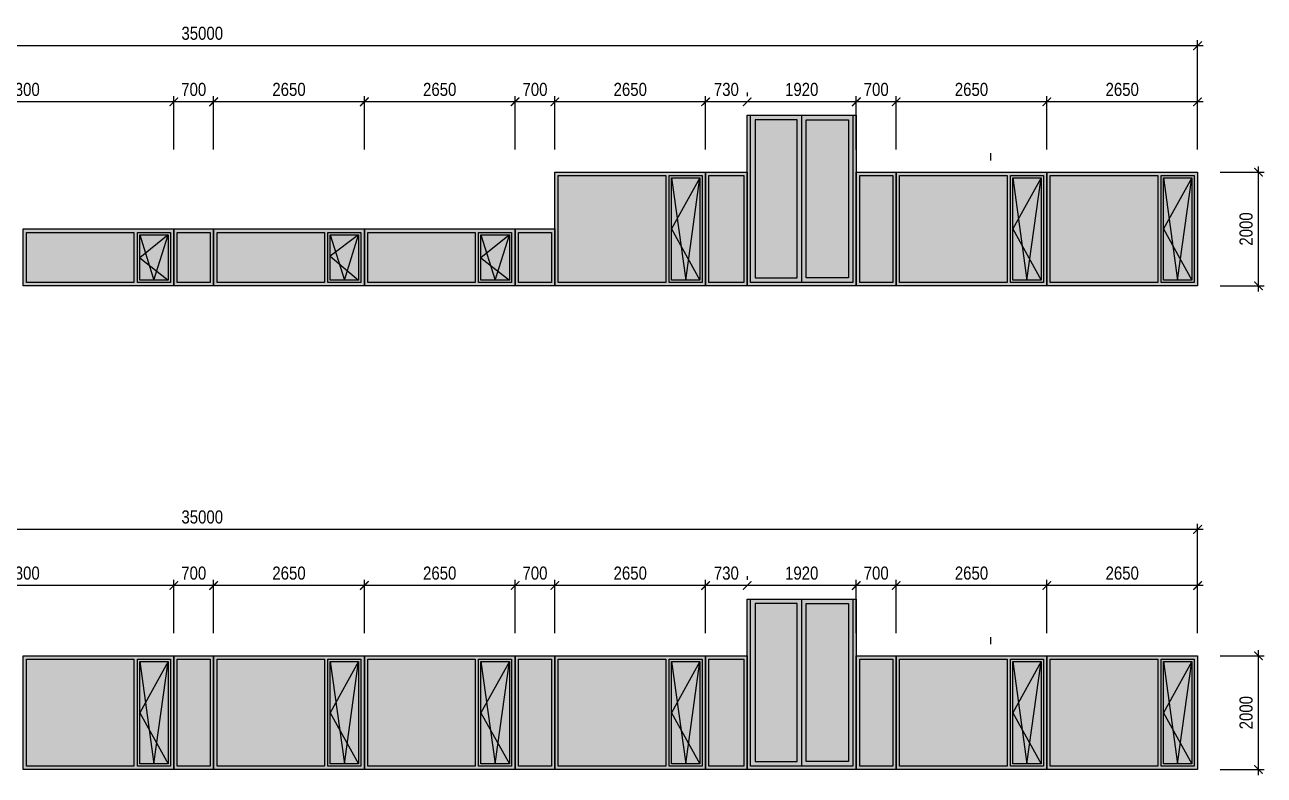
# Model space of a CAD drawing. Header units: millimetres. Extents: x 325046 to 1268204, y 1875583 to 2761998.
# Drawn here: x 925109 to 946901, y 2679200 to 2692403 of the extents above; entities that cross this region are included whole.
import ezdxf

# ---------------------------------------------------------------- set-up
doc = ezdxf.new("R2010")
doc.units = ezdxf.units.MM
doc.header["$LTSCALE"] = 100
doc.header["$PDMODE"] = 65
for name, color, linetype in [('FASÁDY - okna - PŮDORYS', 8, 'Continuous'), ('kóty 100', 5, 'Continuous'), ('OKNA - RASTR', 5, 'Continuous')]:
    doc.layers.add(name, color=color, linetype=linetype)
doc.layers.add('FASÁDY filling', color=7, linetype='Continuous', lineweight=5)
doc.layers.add('ŠFAF - okna', color=8, linetype='Continuous', lineweight=13)
doc.styles.add('ARIAL NARROW', font='ARIALN.TTF')
doc.dimstyles.new('100', dxfattribs={"dimscale": 100, "dimtxt": 2.3, "dimasz": 1.5, "dimexe": 1, "dimexo": 4, "dimgap": 1, "dimtad": 1, "dimdec": 0, "dimzin": 0, "dimdsep": 46, "dimtxsty": 'ARIAL NARROW', "dimblk": 'ARCHTICK', "dimcen": 4, "dimdle": 1, "dimclrd": 256, "dimclre": 256, "dimclrt": 7, "dimadec": 0, "dimazin": 0, "dimtfac": 1, "dimtdec": 0, "dimtix": 1, "dimtofl": 0, "dimtmove": 0, "dimatfit": 2, "dimldrblk": 'OBLIQUE', "dimfxl": 1, "dimtolj": 1, "dimtzin": 0, "dimlwd": -1, "dimlwe": -1, "dimarcsym": 1})

# ---------------------------------------------------------------- blocks, each defined once
blk = doc.blocks.new('okno 2')
at = {"layer": 'FASÁDY filling'}
h = blk.add_hatch(color=149, dxfattribs=at)
h.paths.add_polyline_path([(554541, 2544670), (552541, 2544670), (552541, 2543970), (554541, 2543970)])
h.paths.add_polyline_path([(554481, 2544030), (552601, 2544030), (552601, 2544610), (554481, 2544610)], flags=16)
h.paths.add_polyline_path([(554481, 2544610), (552601, 2544610), (552601, 2544030), (554481, 2544030)], flags=16)
at = {"layer": 'OKNA - RASTR'}
blk.add_lwpolyline([(552541, 2543970), (552541, 2544670), (554541, 2544670), (554541, 2543970), (552541, 2543970)], dxfattribs=at)
blk.add_lwpolyline([(552601, 2544030), (552601, 2544610), (554481, 2544610), (554481, 2544030)], close=True, dxfattribs=at)
blk = doc.blocks.new('_ARCHTICK')
at = {"color": 0, "linetype": 'ByBlock', "const_width": 0.15}
blk.add_lwpolyline([(-0.5, -0.5), (0.5, 0.5)], dxfattribs=at)
blk = doc.blocks.new('*D847')
at = {"layer": 'Defpoints', "color": 0, "ltscale": 100, "transparency": 16777216}
for p in [(943079, 2682537), (943079, 2681300), (945729, 2681300)]:
    blk.add_point(p, dxfattribs=at)
at = {"layer": 'kóty 100', "ltscale": 100, "transparency": 16777216}
for p, q in [((943079, 2681700), (943079, 2682637)), ((945729, 2681700), (945729, 2682637)), ((945829, 2682537), (942979, 2682537))]:
    blk.add_line(p, q, dxfattribs=at)
at = {"layer": 'kóty 100', "ltscale": 100, "transparency": 16777216, "xscale": 150, "yscale": 150, "zscale": 150, "rotation": 180}
blk.add_blockref('_ARCHTICK', (943079, 2682537), dxfattribs=at)
at = {"layer": 'kóty 100', "ltscale": 100, "transparency": 16777216, "xscale": 150, "yscale": 150, "zscale": 150}
blk.add_blockref('_ARCHTICK', (945729, 2682537), dxfattribs=at)
at = {"layer": 'kóty 100', "color": 7, "ltscale": 100, "transparency": 16777216, "insert": (944404, 2682754), "char_height": 230, "attachment_point": 5, "style": 'ARIAL NARROW'}
blk.add_mtext('\\A1;2650', dxfattribs=at)
blk = doc.blocks.new('_Oblique')
at = {"color": 0, "lineweight": -2}
blk.add_line((-0.5, -0.5), (0.5, 0.5), dxfattribs=at)
blk = doc.blocks.new('*D848')
at = {"layer": 'Defpoints', "color": 0, "ltscale": 100, "transparency": 16777216}
for p in [(940429, 2682537), (940429, 2681300), (943079, 2681300)]:
    blk.add_point(p, dxfattribs=at)
at = {"layer": 'kóty 100', "ltscale": 100, "transparency": 16777216}
for p, q in [((940429, 2681700), (940429, 2682637)), ((943079, 2681700), (943079, 2682637)), ((943179, 2682537), (940329, 2682537))]:
    blk.add_line(p, q, dxfattribs=at)
at = {"layer": 'kóty 100', "ltscale": 100, "transparency": 16777216, "xscale": 150, "yscale": 150, "zscale": 150, "rotation": 180}
blk.add_blockref('_ARCHTICK', (940429, 2682537), dxfattribs=at)
at = {"layer": 'kóty 100', "ltscale": 100, "transparency": 16777216, "xscale": 150, "yscale": 150, "zscale": 150}
blk.add_blockref('_ARCHTICK', (943079, 2682537), dxfattribs=at)
at = {"layer": 'kóty 100', "color": 7, "ltscale": 100, "transparency": 16777216, "insert": (941754, 2682754), "char_height": 230, "attachment_point": 5, "style": 'ARIAL NARROW'}
blk.add_mtext('\\A1;2650', dxfattribs=at)
blk = doc.blocks.new('*D849')
at = {"layer": 'Defpoints', "color": 0, "ltscale": 100, "transparency": 16777216}
for p in [(939729, 2682537), (939729, 2681300), (940429, 2681300)]:
    blk.add_point(p, dxfattribs=at)
at = {"layer": 'kóty 100', "ltscale": 100, "transparency": 16777216}
for p, q in [((939729, 2681700), (939729, 2682637)), ((940429, 2681700), (940429, 2682637)), ((940529, 2682537), (939629, 2682537))]:
    blk.add_line(p, q, dxfattribs=at)
at = {"layer": 'kóty 100', "ltscale": 100, "transparency": 16777216, "xscale": 150, "yscale": 150, "zscale": 150, "rotation": 180}
blk.add_blockref('_ARCHTICK', (939729, 2682537), dxfattribs=at)
at = {"layer": 'kóty 100', "ltscale": 100, "transparency": 16777216, "xscale": 150, "yscale": 150, "zscale": 150}
blk.add_blockref('_ARCHTICK', (940429, 2682537), dxfattribs=at)
at = {"layer": 'kóty 100', "color": 7, "ltscale": 100, "transparency": 16777216, "insert": (940079, 2682754), "char_height": 230, "attachment_point": 5, "style": 'ARIAL NARROW'}
blk.add_mtext('\\A1;700', dxfattribs=at)
blk = doc.blocks.new('*D850')
at = {"layer": 'Defpoints', "color": 0, "ltscale": 100, "transparency": 16777216}
for p in [(937809, 2682537), (937809, 2682300), (939729, 2681300)]:
    blk.add_point(p, dxfattribs=at)
at = {"layer": 'kóty 100', "ltscale": 100, "transparency": 16777216}
for p, q in [((937809, 2682700), (937809, 2682637)), ((939729, 2681700), (939729, 2682637)), ((939829, 2682537), (937709, 2682537))]:
    blk.add_line(p, q, dxfattribs=at)
at = {"layer": 'kóty 100', "ltscale": 100, "transparency": 16777216, "xscale": 150, "yscale": 150, "zscale": 150, "rotation": 180}
blk.add_blockref('_ARCHTICK', (937809, 2682537), dxfattribs=at)
at = {"layer": 'kóty 100', "ltscale": 100, "transparency": 16777216, "xscale": 150, "yscale": 150, "zscale": 150}
blk.add_blockref('_ARCHTICK', (939729, 2682537), dxfattribs=at)
at = {"layer": 'kóty 100', "color": 7, "ltscale": 100, "transparency": 16777216, "insert": (938769, 2682754), "char_height": 230, "attachment_point": 5, "style": 'ARIAL NARROW'}
blk.add_mtext('\\A1;1920', dxfattribs=at)
blk = doc.blocks.new('*D851')
at = {"layer": 'Defpoints', "color": 0, "ltscale": 100, "transparency": 16777216}
for p in [(937079, 2682537), (937809, 2682300), (937079, 2681300)]:
    blk.add_point(p, dxfattribs=at)
at = {"layer": 'kóty 100', "ltscale": 100, "transparency": 16777216}
for p, q in [((937079, 2681700), (937079, 2682637)), ((937809, 2682700), (937809, 2682637)), ((937909, 2682537), (936979, 2682537))]:
    blk.add_line(p, q, dxfattribs=at)
at = {"layer": 'kóty 100', "ltscale": 100, "transparency": 16777216, "xscale": 150, "yscale": 150, "zscale": 150, "rotation": 180}
blk.add_blockref('_ARCHTICK', (937079, 2682537), dxfattribs=at)
at = {"layer": 'kóty 100', "ltscale": 100, "transparency": 16777216, "xscale": 150, "yscale": 150, "zscale": 150}
blk.add_blockref('_ARCHTICK', (937809, 2682537), dxfattribs=at)
at = {"layer": 'kóty 100', "color": 7, "ltscale": 100, "transparency": 16777216, "insert": (937444, 2682754), "char_height": 230, "attachment_point": 5, "style": 'ARIAL NARROW'}
blk.add_mtext('\\A1;730', dxfattribs=at)
blk = doc.blocks.new('*D852')
at = {"layer": 'Defpoints', "color": 0, "ltscale": 100, "transparency": 16777216}
for p in [(934429, 2682537), (934429, 2681300), (937079, 2681300)]:
    blk.add_point(p, dxfattribs=at)
at = {"layer": 'kóty 100', "ltscale": 100, "transparency": 16777216}
for p, q in [((934429, 2681700), (934429, 2682637)), ((937079, 2681700), (937079, 2682637)), ((937179, 2682537), (934329, 2682537))]:
    blk.add_line(p, q, dxfattribs=at)
at = {"layer": 'kóty 100', "ltscale": 100, "transparency": 16777216, "xscale": 150, "yscale": 150, "zscale": 150, "rotation": 180}
blk.add_blockref('_ARCHTICK', (934429, 2682537), dxfattribs=at)
at = {"layer": 'kóty 100', "ltscale": 100, "transparency": 16777216, "xscale": 150, "yscale": 150, "zscale": 150}
blk.add_blockref('_ARCHTICK', (937079, 2682537), dxfattribs=at)
at = {"layer": 'kóty 100', "color": 7, "ltscale": 100, "transparency": 16777216, "insert": (935754, 2682754), "char_height": 230, "attachment_point": 5, "style": 'ARIAL NARROW'}
blk.add_mtext('\\A1;2650', dxfattribs=at)
blk = doc.blocks.new('*D853')
at = {"layer": 'Defpoints', "color": 0, "ltscale": 100, "transparency": 16777216}
for p in [(933729, 2682537), (933729, 2681300), (934429, 2681300)]:
    blk.add_point(p, dxfattribs=at)
at = {"layer": 'kóty 100', "ltscale": 100, "transparency": 16777216}
for p, q in [((933729, 2681700), (933729, 2682637)), ((934429, 2681700), (934429, 2682637)), ((934529, 2682537), (933629, 2682537))]:
    blk.add_line(p, q, dxfattribs=at)
at = {"layer": 'kóty 100', "ltscale": 100, "transparency": 16777216, "xscale": 150, "yscale": 150, "zscale": 150, "rotation": 180}
blk.add_blockref('_ARCHTICK', (933729, 2682537), dxfattribs=at)
at = {"layer": 'kóty 100', "ltscale": 100, "transparency": 16777216, "xscale": 150, "yscale": 150, "zscale": 150}
blk.add_blockref('_ARCHTICK', (934429, 2682537), dxfattribs=at)
at = {"layer": 'kóty 100', "color": 7, "ltscale": 100, "transparency": 16777216, "insert": (934079, 2682754), "char_height": 230, "attachment_point": 5, "style": 'ARIAL NARROW'}
blk.add_mtext('\\A1;700', dxfattribs=at)
blk = doc.blocks.new('*D854')
at = {"layer": 'Defpoints', "color": 0, "ltscale": 100, "transparency": 16777216}
for p in [(931079, 2682537), (931079, 2681300), (933729, 2681300)]:
    blk.add_point(p, dxfattribs=at)
at = {"layer": 'kóty 100', "ltscale": 100, "transparency": 16777216}
for p, q in [((931079, 2681700), (931079, 2682637)), ((933729, 2681700), (933729, 2682637)), ((933829, 2682537), (930979, 2682537))]:
    blk.add_line(p, q, dxfattribs=at)
at = {"layer": 'kóty 100', "ltscale": 100, "transparency": 16777216, "xscale": 150, "yscale": 150, "zscale": 150, "rotation": 180}
blk.add_blockref('_ARCHTICK', (931079, 2682537), dxfattribs=at)
at = {"layer": 'kóty 100', "ltscale": 100, "transparency": 16777216, "xscale": 150, "yscale": 150, "zscale": 150}
blk.add_blockref('_ARCHTICK', (933729, 2682537), dxfattribs=at)
at = {"layer": 'kóty 100', "color": 7, "ltscale": 100, "transparency": 16777216, "insert": (932404, 2682754), "char_height": 230, "attachment_point": 5, "style": 'ARIAL NARROW'}
blk.add_mtext('\\A1;2650', dxfattribs=at)
blk = doc.blocks.new('*D855')
at = {"layer": 'Defpoints', "color": 0, "ltscale": 100, "transparency": 16777216}
for p in [(928429, 2682537), (928429, 2681300), (931079, 2681300)]:
    blk.add_point(p, dxfattribs=at)
at = {"layer": 'kóty 100', "ltscale": 100, "transparency": 16777216}
for p, q in [((928429, 2681700), (928429, 2682637)), ((931079, 2681700), (931079, 2682637)), ((931179, 2682537), (928329, 2682537))]:
    blk.add_line(p, q, dxfattribs=at)
at = {"layer": 'kóty 100', "ltscale": 100, "transparency": 16777216, "xscale": 150, "yscale": 150, "zscale": 150, "rotation": 180}
blk.add_blockref('_ARCHTICK', (928429, 2682537), dxfattribs=at)
at = {"layer": 'kóty 100', "ltscale": 100, "transparency": 16777216, "xscale": 150, "yscale": 150, "zscale": 150}
blk.add_blockref('_ARCHTICK', (931079, 2682537), dxfattribs=at)
at = {"layer": 'kóty 100', "color": 7, "ltscale": 100, "transparency": 16777216, "insert": (929754, 2682754), "char_height": 230, "attachment_point": 5, "style": 'ARIAL NARROW'}
blk.add_mtext('\\A1;2650', dxfattribs=at)
blk = doc.blocks.new('*D856')
at = {"layer": 'Defpoints', "color": 0, "ltscale": 100, "transparency": 16777216}
for p in [(927729, 2682537), (927729, 2681300), (928429, 2681300)]:
    blk.add_point(p, dxfattribs=at)
at = {"layer": 'kóty 100', "ltscale": 100, "transparency": 16777216}
for p, q in [((927729, 2681700), (927729, 2682637)), ((928429, 2681700), (928429, 2682637)), ((928529, 2682537), (927629, 2682537))]:
    blk.add_line(p, q, dxfattribs=at)
at = {"layer": 'kóty 100', "ltscale": 100, "transparency": 16777216, "xscale": 150, "yscale": 150, "zscale": 150, "rotation": 180}
blk.add_blockref('_ARCHTICK', (927729, 2682537), dxfattribs=at)
at = {"layer": 'kóty 100', "ltscale": 100, "transparency": 16777216, "xscale": 150, "yscale": 150, "zscale": 150}
blk.add_blockref('_ARCHTICK', (928429, 2682537), dxfattribs=at)
at = {"layer": 'kóty 100', "color": 7, "ltscale": 100, "transparency": 16777216, "insert": (928079, 2682754), "char_height": 230, "attachment_point": 5, "style": 'ARIAL NARROW'}
blk.add_mtext('\\A1;700', dxfattribs=at)
blk = doc.blocks.new('*D857')
at = {"layer": 'Defpoints', "color": 0, "ltscale": 100, "transparency": 16777216}
for p in [(922429, 2682537), (922429, 2681300), (927729, 2681300)]:
    blk.add_point(p, dxfattribs=at)
at = {"layer": 'kóty 100', "ltscale": 100, "transparency": 16777216}
for p, q in [((922429, 2681700), (922429, 2682637)), ((927729, 2681700), (927729, 2682637)), ((927829, 2682537), (922329, 2682537))]:
    blk.add_line(p, q, dxfattribs=at)
at = {"layer": 'kóty 100', "ltscale": 100, "transparency": 16777216, "xscale": 150, "yscale": 150, "zscale": 150, "rotation": 180}
blk.add_blockref('_ARCHTICK', (922429, 2682537), dxfattribs=at)
at = {"layer": 'kóty 100', "ltscale": 100, "transparency": 16777216, "xscale": 150, "yscale": 150, "zscale": 150}
blk.add_blockref('_ARCHTICK', (927729, 2682537), dxfattribs=at)
at = {"layer": 'kóty 100', "color": 7, "ltscale": 100, "transparency": 16777216, "insert": (925079, 2682754), "char_height": 230, "attachment_point": 5, "style": 'ARIAL NARROW'}
blk.add_mtext('\\A1;5300', dxfattribs=at)
blk = doc.blocks.new('*D865')
at = {"layer": 'Defpoints', "color": 0, "ltscale": 100, "transparency": 16777216}
for p in [(945729, 2681300), (946801, 2681300), (945729, 2679300)]:
    blk.add_point(p, dxfattribs=at)
at = {"layer": 'kóty 100', "ltscale": 100, "transparency": 16777216}
for p, q in [((946129, 2681300), (946901, 2681300)), ((946801, 2679200), (946801, 2681400)), ((946129, 2679300), (946901, 2679300))]:
    blk.add_line(p, q, dxfattribs=at)
at = {"layer": 'kóty 100', "ltscale": 100, "transparency": 16777216, "xscale": 150, "yscale": 150, "zscale": 150}
for p, rotation in [((946801, 2681300), 90), ((946801, 2679300), 270)]:
    blk.add_blockref('_ARCHTICK', p, dxfattribs=dict(at, rotation=rotation))
at = {"layer": 'kóty 100', "color": 7, "ltscale": 100, "transparency": 16777216, "insert": (946583, 2680300), "char_height": 230, "attachment_point": 5, "rotation": 90, "style": 'ARIAL NARROW'}
blk.add_mtext('\\A1;2000', dxfattribs=at)
blk = doc.blocks.new('A$C38974A39')
at = {"layer": 'FASÁDY filling'}
h = blk.add_hatch(color=149, dxfattribs=at)
h.paths.add_polyline_path([(2650, 0), (2650, 2000), (0, 2000), (0, 0)])
h.paths.add_polyline_path([(2010, 60), (2010, 1940), (2590, 1940), (2590, 60)], flags=16)
h.paths.add_polyline_path([(1950, 60), (60, 60), (60, 1940), (1950, 1940)], flags=16)
h = blk.add_hatch(color=149, dxfattribs=at)
h.paths.add_polyline_path([(2590, 60), (2590, 1940), (2010, 1940), (2010, 60)])
h.paths.add_polyline_path([(2550, 100), (2050, 100), (2050, 1900), (2550, 1900)], flags=16)
at = {"layer": 'ŠFAF - okna', "ltscale": 100}
h = blk.add_hatch(color=256, dxfattribs=at)
h.set_gradient(color1=(33, 33, 33), color2=(171, 171, 171), rotation=270)
h.paths.add_polyline_path([(1950, 60), (60, 60), (60, 1940), (1950, 1940)])
h.paths.add_polyline_path([(2550, 100), (2050, 100), (2050, 1900), (2550, 1900)])
at = {"layer": 'FASÁDY - okna - PŮDORYS'}
blk.add_lwpolyline([(2550, 100), (2050, 100), (2050, 1900), (2550, 1900)], close=True, dxfattribs=at)
blk.add_lwpolyline([(2050, 1900), (2300, 100), (2550, 1900), (2050, 1000), (2550, 100)], dxfattribs=at)
at = {"layer": 'OKNA - RASTR'}
blk.add_lwpolyline([(2650, 0), (0, 0), (0, 2000), (2650, 2000)], close=True, dxfattribs=at)
for points in [[(1950, 60), (60, 60), (60, 1940), (1950, 1940), (1950, 60)], [(2010, 1940), (2590, 1940), (2590, 60), (2010, 60), (2010, 1940)]]:
    blk.add_lwpolyline(points, dxfattribs=at)
blk = doc.blocks.new('*D1223')
at = {"layer": 'Defpoints', "color": 0, "linetype": 'ByBlock', "ltscale": 100, "transparency": 16777216}
for p in [(910729, 2683524), (910729, 2682300), (945729, 2681300)]:
    blk.add_point(p, dxfattribs=at)
at = {"layer": 'kóty 100', "linetype": 'ByBlock', "ltscale": 100, "transparency": 16777216}
for p, q in [((945829, 2683524), (910629, 2683524)), ((910729, 2682700), (910729, 2683624)), ((945729, 2681700), (945729, 2683624))]:
    blk.add_line(p, q, dxfattribs=at)
at = {"layer": 'kóty 100', "linetype": 'ByBlock', "ltscale": 100, "transparency": 16777216, "xscale": 150, "yscale": 150, "zscale": 150, "rotation": 180}
blk.add_blockref('_ARCHTICK', (910729, 2683524), dxfattribs=at)
at = {"layer": 'kóty 100', "linetype": 'ByBlock', "ltscale": 100, "transparency": 16777216, "xscale": 150, "yscale": 150, "zscale": 150}
blk.add_blockref('_ARCHTICK', (945729, 2683524), dxfattribs=at)
at = {"layer": 'kóty 100', "color": 7, "linetype": 'ByBlock', "ltscale": 100, "transparency": 16777216, "insert": (928229, 2683742), "char_height": 230, "attachment_point": 5, "style": 'ARIAL NARROW'}
blk.add_mtext('\\A1;35000', dxfattribs=at)
blk = doc.blocks.new('*D1530')
at = {"layer": 'Defpoints', "color": 0, "ltscale": 100, "transparency": 16777216}
for p in [(943079, 2691047), (943079, 2689810), (945729, 2689810)]:
    blk.add_point(p, dxfattribs=at)
at = {"layer": 'kóty 100', "ltscale": 100, "transparency": 16777216}
for p, q in [((943079, 2690210), (943079, 2691147)), ((945729, 2690210), (945729, 2691147)), ((945829, 2691047), (942979, 2691047))]:
    blk.add_line(p, q, dxfattribs=at)
at = {"layer": 'kóty 100', "ltscale": 100, "transparency": 16777216, "xscale": 150, "yscale": 150, "zscale": 150, "rotation": 180}
blk.add_blockref('_ARCHTICK', (943079, 2691047), dxfattribs=at)
at = {"layer": 'kóty 100', "ltscale": 100, "transparency": 16777216, "xscale": 150, "yscale": 150, "zscale": 150}
blk.add_blockref('_ARCHTICK', (945729, 2691047), dxfattribs=at)
at = {"layer": 'kóty 100', "color": 7, "ltscale": 100, "transparency": 16777216, "insert": (944404, 2691264), "char_height": 230, "attachment_point": 5, "style": 'ARIAL NARROW'}
blk.add_mtext('\\A1;2650', dxfattribs=at)
blk = doc.blocks.new('*D1531')
at = {"layer": 'Defpoints', "color": 0, "ltscale": 100, "transparency": 16777216}
for p in [(940429, 2691047), (940429, 2689810), (943079, 2689810)]:
    blk.add_point(p, dxfattribs=at)
at = {"layer": 'kóty 100', "ltscale": 100, "transparency": 16777216}
for p, q in [((940429, 2690210), (940429, 2691147)), ((943079, 2690210), (943079, 2691147)), ((943179, 2691047), (940329, 2691047))]:
    blk.add_line(p, q, dxfattribs=at)
at = {"layer": 'kóty 100', "ltscale": 100, "transparency": 16777216, "xscale": 150, "yscale": 150, "zscale": 150, "rotation": 180}
blk.add_blockref('_ARCHTICK', (940429, 2691047), dxfattribs=at)
at = {"layer": 'kóty 100', "ltscale": 100, "transparency": 16777216, "xscale": 150, "yscale": 150, "zscale": 150}
blk.add_blockref('_ARCHTICK', (943079, 2691047), dxfattribs=at)
at = {"layer": 'kóty 100', "color": 7, "ltscale": 100, "transparency": 16777216, "insert": (941754, 2691264), "char_height": 230, "attachment_point": 5, "style": 'ARIAL NARROW'}
blk.add_mtext('\\A1;2650', dxfattribs=at)
blk = doc.blocks.new('*D1535')
at = {"layer": 'Defpoints', "color": 0, "ltscale": 100, "transparency": 16777216}
for p in [(939729, 2691047), (939729, 2689810), (940429, 2689810)]:
    blk.add_point(p, dxfattribs=at)
at = {"layer": 'kóty 100', "ltscale": 100, "transparency": 16777216}
for p, q in [((939729, 2690210), (939729, 2691147)), ((940429, 2690210), (940429, 2691147)), ((940529, 2691047), (939629, 2691047))]:
    blk.add_line(p, q, dxfattribs=at)
at = {"layer": 'kóty 100', "ltscale": 100, "transparency": 16777216, "xscale": 150, "yscale": 150, "zscale": 150, "rotation": 180}
blk.add_blockref('_ARCHTICK', (939729, 2691047), dxfattribs=at)
at = {"layer": 'kóty 100', "ltscale": 100, "transparency": 16777216, "xscale": 150, "yscale": 150, "zscale": 150}
blk.add_blockref('_ARCHTICK', (940429, 2691047), dxfattribs=at)
at = {"layer": 'kóty 100', "color": 7, "ltscale": 100, "transparency": 16777216, "insert": (940079, 2691264), "char_height": 230, "attachment_point": 5, "style": 'ARIAL NARROW'}
blk.add_mtext('\\A1;700', dxfattribs=at)
blk = doc.blocks.new('*D1536')
at = {"layer": 'Defpoints', "color": 0, "ltscale": 100, "transparency": 16777216}
for p in [(937809, 2691047), (937809, 2690810), (939729, 2689810)]:
    blk.add_point(p, dxfattribs=at)
at = {"layer": 'kóty 100', "ltscale": 100, "transparency": 16777216}
for p, q in [((937809, 2691210), (937809, 2691147)), ((939729, 2690210), (939729, 2691147)), ((939829, 2691047), (937709, 2691047))]:
    blk.add_line(p, q, dxfattribs=at)
at = {"layer": 'kóty 100', "ltscale": 100, "transparency": 16777216, "xscale": 150, "yscale": 150, "zscale": 150, "rotation": 180}
blk.add_blockref('_ARCHTICK', (937809, 2691047), dxfattribs=at)
at = {"layer": 'kóty 100', "ltscale": 100, "transparency": 16777216, "xscale": 150, "yscale": 150, "zscale": 150}
blk.add_blockref('_ARCHTICK', (939729, 2691047), dxfattribs=at)
at = {"layer": 'kóty 100', "color": 7, "ltscale": 100, "transparency": 16777216, "insert": (938769, 2691264), "char_height": 230, "attachment_point": 5, "style": 'ARIAL NARROW'}
blk.add_mtext('\\A1;1920', dxfattribs=at)
blk = doc.blocks.new('*D1537')
at = {"layer": 'Defpoints', "color": 0, "ltscale": 100, "transparency": 16777216}
for p in [(937079, 2691047), (937809, 2690810), (937079, 2689810)]:
    blk.add_point(p, dxfattribs=at)
at = {"layer": 'kóty 100', "ltscale": 100, "transparency": 16777216}
for p, q in [((937079, 2690210), (937079, 2691147)), ((937809, 2691210), (937809, 2691147)), ((937909, 2691047), (936979, 2691047))]:
    blk.add_line(p, q, dxfattribs=at)
at = {"layer": 'kóty 100', "ltscale": 100, "transparency": 16777216, "xscale": 150, "yscale": 150, "zscale": 150, "rotation": 180}
blk.add_blockref('_ARCHTICK', (937079, 2691047), dxfattribs=at)
at = {"layer": 'kóty 100', "ltscale": 100, "transparency": 16777216, "xscale": 150, "yscale": 150, "zscale": 150}
blk.add_blockref('_ARCHTICK', (937809, 2691047), dxfattribs=at)
at = {"layer": 'kóty 100', "color": 7, "ltscale": 100, "transparency": 16777216, "insert": (937444, 2691264), "char_height": 230, "attachment_point": 5, "style": 'ARIAL NARROW'}
blk.add_mtext('\\A1;730', dxfattribs=at)
blk = doc.blocks.new('*D1538')
at = {"layer": 'Defpoints', "color": 0, "ltscale": 100, "transparency": 16777216}
for p in [(934429, 2691047), (934429, 2689810), (937079, 2689810)]:
    blk.add_point(p, dxfattribs=at)
at = {"layer": 'kóty 100', "ltscale": 100, "transparency": 16777216}
for p, q in [((934429, 2690210), (934429, 2691147)), ((937079, 2690210), (937079, 2691147)), ((937179, 2691047), (934329, 2691047))]:
    blk.add_line(p, q, dxfattribs=at)
at = {"layer": 'kóty 100', "ltscale": 100, "transparency": 16777216, "xscale": 150, "yscale": 150, "zscale": 150, "rotation": 180}
blk.add_blockref('_ARCHTICK', (934429, 2691047), dxfattribs=at)
at = {"layer": 'kóty 100', "ltscale": 100, "transparency": 16777216, "xscale": 150, "yscale": 150, "zscale": 150}
blk.add_blockref('_ARCHTICK', (937079, 2691047), dxfattribs=at)
at = {"layer": 'kóty 100', "color": 7, "ltscale": 100, "transparency": 16777216, "insert": (935754, 2691264), "char_height": 230, "attachment_point": 5, "style": 'ARIAL NARROW'}
blk.add_mtext('\\A1;2650', dxfattribs=at)
blk = doc.blocks.new('*D1539')
at = {"layer": 'Defpoints', "color": 0, "ltscale": 100, "transparency": 16777216}
for p in [(933729, 2691047), (933729, 2689810), (934429, 2689810)]:
    blk.add_point(p, dxfattribs=at)
at = {"layer": 'kóty 100', "ltscale": 100, "transparency": 16777216}
for p, q in [((933729, 2690210), (933729, 2691147)), ((934429, 2690210), (934429, 2691147)), ((934529, 2691047), (933629, 2691047))]:
    blk.add_line(p, q, dxfattribs=at)
at = {"layer": 'kóty 100', "ltscale": 100, "transparency": 16777216, "xscale": 150, "yscale": 150, "zscale": 150, "rotation": 180}
blk.add_blockref('_ARCHTICK', (933729, 2691047), dxfattribs=at)
at = {"layer": 'kóty 100', "ltscale": 100, "transparency": 16777216, "xscale": 150, "yscale": 150, "zscale": 150}
blk.add_blockref('_ARCHTICK', (934429, 2691047), dxfattribs=at)
at = {"layer": 'kóty 100', "color": 7, "ltscale": 100, "transparency": 16777216, "insert": (934079, 2691264), "char_height": 230, "attachment_point": 5, "style": 'ARIAL NARROW'}
blk.add_mtext('\\A1;700', dxfattribs=at)
blk = doc.blocks.new('*D1540')
at = {"layer": 'Defpoints', "color": 0, "ltscale": 100, "transparency": 16777216}
for p in [(931079, 2691047), (931079, 2689810), (933729, 2689810)]:
    blk.add_point(p, dxfattribs=at)
at = {"layer": 'kóty 100', "ltscale": 100, "transparency": 16777216}
for p, q in [((931079, 2690210), (931079, 2691147)), ((933729, 2690210), (933729, 2691147)), ((933829, 2691047), (930979, 2691047))]:
    blk.add_line(p, q, dxfattribs=at)
at = {"layer": 'kóty 100', "ltscale": 100, "transparency": 16777216, "xscale": 150, "yscale": 150, "zscale": 150, "rotation": 180}
blk.add_blockref('_ARCHTICK', (931079, 2691047), dxfattribs=at)
at = {"layer": 'kóty 100', "ltscale": 100, "transparency": 16777216, "xscale": 150, "yscale": 150, "zscale": 150}
blk.add_blockref('_ARCHTICK', (933729, 2691047), dxfattribs=at)
at = {"layer": 'kóty 100', "color": 7, "ltscale": 100, "transparency": 16777216, "insert": (932404, 2691264), "char_height": 230, "attachment_point": 5, "style": 'ARIAL NARROW'}
blk.add_mtext('\\A1;2650', dxfattribs=at)
blk = doc.blocks.new('*D1532')
at = {"layer": 'Defpoints', "color": 0, "ltscale": 100, "transparency": 16777216}
for p in [(928429, 2691047), (928429, 2689810), (931079, 2689810)]:
    blk.add_point(p, dxfattribs=at)
at = {"layer": 'kóty 100', "ltscale": 100, "transparency": 16777216}
for p, q in [((928429, 2690210), (928429, 2691147)), ((931079, 2690210), (931079, 2691147)), ((931179, 2691047), (928329, 2691047))]:
    blk.add_line(p, q, dxfattribs=at)
at = {"layer": 'kóty 100', "ltscale": 100, "transparency": 16777216, "xscale": 150, "yscale": 150, "zscale": 150, "rotation": 180}
blk.add_blockref('_ARCHTICK', (928429, 2691047), dxfattribs=at)
at = {"layer": 'kóty 100', "ltscale": 100, "transparency": 16777216, "xscale": 150, "yscale": 150, "zscale": 150}
blk.add_blockref('_ARCHTICK', (931079, 2691047), dxfattribs=at)
at = {"layer": 'kóty 100', "color": 7, "ltscale": 100, "transparency": 16777216, "insert": (929754, 2691264), "char_height": 230, "attachment_point": 5, "style": 'ARIAL NARROW'}
blk.add_mtext('\\A1;2650', dxfattribs=at)
blk = doc.blocks.new('*D1541')
at = {"layer": 'Defpoints', "color": 0, "ltscale": 100, "transparency": 16777216}
for p in [(927729, 2691047), (927729, 2689810), (928429, 2689810)]:
    blk.add_point(p, dxfattribs=at)
at = {"layer": 'kóty 100', "ltscale": 100, "transparency": 16777216}
for p, q in [((927729, 2690210), (927729, 2691147)), ((928429, 2690210), (928429, 2691147)), ((928529, 2691047), (927629, 2691047))]:
    blk.add_line(p, q, dxfattribs=at)
at = {"layer": 'kóty 100', "ltscale": 100, "transparency": 16777216, "xscale": 150, "yscale": 150, "zscale": 150, "rotation": 180}
blk.add_blockref('_ARCHTICK', (927729, 2691047), dxfattribs=at)
at = {"layer": 'kóty 100', "ltscale": 100, "transparency": 16777216, "xscale": 150, "yscale": 150, "zscale": 150}
blk.add_blockref('_ARCHTICK', (928429, 2691047), dxfattribs=at)
at = {"layer": 'kóty 100', "color": 7, "ltscale": 100, "transparency": 16777216, "insert": (928079, 2691264), "char_height": 230, "attachment_point": 5, "style": 'ARIAL NARROW'}
blk.add_mtext('\\A1;700', dxfattribs=at)
blk = doc.blocks.new('*D1542')
at = {"layer": 'Defpoints', "color": 0, "ltscale": 100, "transparency": 16777216}
for p in [(922429, 2691047), (922429, 2689810), (927729, 2689810)]:
    blk.add_point(p, dxfattribs=at)
at = {"layer": 'kóty 100', "ltscale": 100, "transparency": 16777216}
for p, q in [((922429, 2690210), (922429, 2691147)), ((927729, 2690210), (927729, 2691147)), ((927829, 2691047), (922329, 2691047))]:
    blk.add_line(p, q, dxfattribs=at)
at = {"layer": 'kóty 100', "ltscale": 100, "transparency": 16777216, "xscale": 150, "yscale": 150, "zscale": 150, "rotation": 180}
blk.add_blockref('_ARCHTICK', (922429, 2691047), dxfattribs=at)
at = {"layer": 'kóty 100', "ltscale": 100, "transparency": 16777216, "xscale": 150, "yscale": 150, "zscale": 150}
blk.add_blockref('_ARCHTICK', (927729, 2691047), dxfattribs=at)
at = {"layer": 'kóty 100', "color": 7, "ltscale": 100, "transparency": 16777216, "insert": (925079, 2691264), "char_height": 230, "attachment_point": 5, "style": 'ARIAL NARROW'}
blk.add_mtext('\\A1;5300', dxfattribs=at)
blk = doc.blocks.new('*D1534')
at = {"layer": 'Defpoints', "color": 0, "ltscale": 100, "transparency": 16777216}
for p in [(945729, 2689810), (946801, 2689810), (945729, 2687810)]:
    blk.add_point(p, dxfattribs=at)
at = {"layer": 'kóty 100', "ltscale": 100, "transparency": 16777216}
for p, q in [((946129, 2689810), (946901, 2689810)), ((946801, 2687710), (946801, 2689910)), ((946129, 2687810), (946901, 2687810))]:
    blk.add_line(p, q, dxfattribs=at)
at = {"layer": 'kóty 100', "ltscale": 100, "transparency": 16777216, "xscale": 150, "yscale": 150, "zscale": 150}
for p, rotation in [((946801, 2689810), 90), ((946801, 2687810), 270)]:
    blk.add_blockref('_ARCHTICK', p, dxfattribs=dict(at, rotation=rotation))
at = {"layer": 'kóty 100', "color": 7, "ltscale": 100, "transparency": 16777216, "insert": (946583, 2688810), "char_height": 230, "attachment_point": 5, "rotation": 90, "style": 'ARIAL NARROW'}
blk.add_mtext('\\A1;2000', dxfattribs=at)
blk = doc.blocks.new('*D1550')
at = {"layer": 'Defpoints', "color": 0, "linetype": 'ByBlock', "ltscale": 100, "transparency": 16777216}
for p in [(910729, 2692034), (910729, 2690810), (945729, 2689810)]:
    blk.add_point(p, dxfattribs=at)
at = {"layer": 'kóty 100', "linetype": 'ByBlock', "ltscale": 100, "transparency": 16777216}
for p, q in [((945829, 2692034), (910629, 2692034)), ((910729, 2691210), (910729, 2692134)), ((945729, 2690210), (945729, 2692134))]:
    blk.add_line(p, q, dxfattribs=at)
at = {"layer": 'kóty 100', "linetype": 'ByBlock', "ltscale": 100, "transparency": 16777216, "xscale": 150, "yscale": 150, "zscale": 150, "rotation": 180}
blk.add_blockref('_ARCHTICK', (910729, 2692034), dxfattribs=at)
at = {"layer": 'kóty 100', "linetype": 'ByBlock', "ltscale": 100, "transparency": 16777216, "xscale": 150, "yscale": 150, "zscale": 150}
blk.add_blockref('_ARCHTICK', (945729, 2692034), dxfattribs=at)
at = {"layer": 'kóty 100', "color": 7, "linetype": 'ByBlock', "ltscale": 100, "transparency": 16777216, "insert": (928229, 2692252), "char_height": 230, "attachment_point": 5, "style": 'ARIAL NARROW'}
blk.add_mtext('\\A1;35000', dxfattribs=at)

msp = doc.modelspace()

# ---------------------------------------------------------------- hatches: boundary and pattern name
at = {"layer": 'FASÁDY filling', "true_color": 0x373f43}
h = msp.add_hatch(color=149, dxfattribs=at)
h.paths.add_polyline_path([(939728.7, 2687809.6), (939728.7, 2690809.6), (939668.7, 2690809.6), (939668.7, 2687869.6), (938768.7, 2687869.6), (937868.7, 2687869.6), (937868.7, 2690809.6), (937808.7, 2690809.6), (937808.7, 2687809.6)])
h.paths.add_polyline_path([(939668.7, 2687869.6), (939668.7, 2690809.6), (938768.7, 2690809.6), (938768.7, 2687869.6)], flags=16)
h.paths.add_polyline_path([(939588.7, 2687949.6), (938848.7, 2687949.6), (938848.7, 2690729.6), (939588.7, 2690729.6)], flags=0)
h.paths.add_polyline_path([(938768.7, 2687869.6), (938768.7, 2690809.6), (937868.7, 2690809.6), (937868.7, 2687869.6)], flags=16)
h.paths.add_polyline_path([(938688.7, 2687949.6), (937948.7, 2687949.6), (937948.7, 2690729.6), (938688.7, 2690729.6)], flags=0)
h = msp.add_hatch(color=149, dxfattribs=at)
h.paths.add_polyline_path([(937808.7, 2687809.7), (937808.7, 2689809.7), (937078.7, 2689809.7), (937078.7, 2687809.7)])
h.paths.add_polyline_path([(937138.7, 2689749.7), (937748.7, 2689749.7), (937748.7, 2687869.7), (937138.7, 2687869.7)])
h = msp.add_hatch(color=149, dxfattribs=at)
h.paths.add_polyline_path([(927728.7, 2687809.7), (927728.7, 2688809.7), (925078.7, 2688809.7), (925078.7, 2687809.7)])
h.paths.add_polyline_path([(927128.7, 2687909.7), (927088.7, 2688749.7), (927668.7, 2688749.7), (927628.7, 2687909.7)], flags=16)
h.paths.add_polyline_path([(927028.7, 2687869.7), (925138.7, 2687869.7), (925138.7, 2688749.7), (927028.7, 2688749.7)], flags=16)
h = msp.add_hatch(color=149, dxfattribs=at)
h.paths.add_polyline_path([(927668.7, 2687869.7), (927668.7, 2688749.7), (927088.7, 2688749.7), (927088.7, 2687869.7)])
h.paths.add_polyline_path([(927628.7, 2687909.7), (927128.7, 2687909.7), (927128.7, 2688709.7), (927628.7, 2688709.7)], flags=16)
at = {"layer": 'FASÁDY filling', "linetype": 'ByBlock', "ltscale": 100, "true_color": 0x373f43}
h = msp.add_hatch(color=149, dxfattribs=at)
h.paths.add_polyline_path([(928368.7, 2688749.7), (927788.7, 2688749.7), (927788.7, 2687869.7), (928368.7, 2687869.7)], flags=0)
h.paths.add_polyline_path([(927728.7, 2688809.7), (927728.7, 2687809.7), (928428.7, 2687809.7), (928428.7, 2688809.7)])
h.paths.add_polyline_path([(928368.7, 2688749.7), (928368.7, 2687869.7), (927788.7, 2687869.7), (927788.7, 2688749.7)], flags=16)
at = {"layer": 'FASÁDY filling', "true_color": 0x373f43}
h = msp.add_hatch(color=149, dxfattribs=at)
h.paths.add_polyline_path([(928428.7, 2687809.7), (931078.7, 2687809.7), (931078.7, 2688809.7), (928428.7, 2688809.7)])
h.paths.add_polyline_path([(930438.7, 2687809.7), (931018.7, 2687809.7), (931018.7, 2688749.7), (930438.7, 2688749.7)])
h.paths.add_polyline_path([(928488.7, 2687809.7), (930378.7, 2687809.7), (930378.7, 2688749.7), (928488.7, 2688749.7)])
h = msp.add_hatch(color=149, dxfattribs=at)
h.paths.add_polyline_path([(930978.7, 2687909.7), (930478.7, 2687909.7), (930478.7, 2688709.7), (930978.7, 2688709.7)], flags=16)
h.paths.add_polyline_path([(930438.7, 2687809.7), (931018.7, 2687809.7), (931018.7, 2688749.7), (930438.7, 2688749.7)])
h = msp.add_hatch(color=149, dxfattribs=at)
h.paths.add_polyline_path([(933728.7, 2687809.7), (933728.7, 2688809.7), (931078.7, 2688809.7), (931078.7, 2687809.7)])
h.paths.add_polyline_path([(933128.7, 2687909.7), (933088.7, 2688749.7), (933668.7, 2688749.7), (933628.7, 2687909.7)], flags=16)
h.paths.add_polyline_path([(933028.7, 2687869.7), (931138.7, 2687869.7), (931138.7, 2688749.7), (933028.7, 2688749.7)], flags=16)
h = msp.add_hatch(color=149, dxfattribs=at)
h.paths.add_polyline_path([(933668.7, 2687869.7), (933668.7, 2688749.7), (933088.7, 2688749.7), (933088.7, 2687869.7)])
h.paths.add_polyline_path([(933628.7, 2687909.7), (933128.7, 2687909.7), (933128.7, 2688709.7), (933628.7, 2688709.7)], flags=16)
at = {"layer": 'FASÁDY filling', "linetype": 'ByBlock', "ltscale": 100, "true_color": 0x373f43}
h = msp.add_hatch(color=149, dxfattribs=at)
h.paths.add_polyline_path([(934368.7, 2688749.7), (933788.7, 2688749.7), (933788.7, 2687869.7), (934368.7, 2687869.7)], flags=0)
h.paths.add_polyline_path([(933728.7, 2688809.7), (933728.7, 2687809.7), (934428.7, 2687809.7), (934428.7, 2688809.7)])
h.paths.add_polyline_path([(934368.7, 2688749.7), (934368.7, 2687869.7), (933788.7, 2687869.7), (933788.7, 2688749.7)], flags=16)
msp.add_hatch(color=149, dxfattribs=at).paths.add_polyline_path([(930378.7, 2687869.7), (928488.7, 2687869.7), (928488.7, 2687809.7), (930378.7, 2687809.7)])
at = {"layer": 'FASÁDY filling', "true_color": 0x373f43}
h = msp.add_hatch(color=149, dxfattribs=at)
h.paths.add_polyline_path([(939728.7, 2679299.6), (939728.7, 2682299.6), (939668.7, 2682299.6), (939668.7, 2679359.6), (938768.7, 2679359.6), (937868.7, 2679359.6), (937868.7, 2682299.6), (937808.7, 2682299.6), (937808.7, 2679299.6)])
h.paths.add_polyline_path([(939668.7, 2679359.6), (939668.7, 2682299.6), (938768.7, 2682299.6), (938768.7, 2679359.6)], flags=16)
h.paths.add_polyline_path([(939588.7, 2679439.6), (938848.7, 2679439.6), (938848.7, 2682219.6), (939588.7, 2682219.6)], flags=0)
h.paths.add_polyline_path([(938768.7, 2679359.6), (938768.7, 2682299.6), (937868.7, 2682299.6), (937868.7, 2679359.6)], flags=16)
h.paths.add_polyline_path([(938688.7, 2679439.6), (937948.7, 2679439.6), (937948.7, 2682219.6), (938688.7, 2682219.6)], flags=0)
h = msp.add_hatch(color=149, dxfattribs=at)
h.paths.add_polyline_path([(937808.7, 2679299.6), (937808.7, 2681299.6), (937078.7, 2681299.6), (937078.7, 2679299.6)])
h.paths.add_polyline_path([(937138.7, 2681239.6), (937748.7, 2681239.6), (937748.7, 2679359.6), (937138.7, 2679359.6)])
at = {"layer": 'ŠFAF - okna'}
h = msp.add_hatch(color=256, dxfattribs=at)
h.set_gradient(color1=(33, 33, 33), color2=(171, 171, 171), rotation=270)
h.paths.add_polyline_path([(938848.7, 2687949.6), (939588.7, 2687949.6), (939588.7, 2690729.6), (938848.7, 2690729.6)])
h.paths.add_polyline_path([(938688.7, 2690729.6), (937948.7, 2690729.6), (937948.7, 2687949.6), (938688.7, 2687949.6)])
at = {"layer": 'ŠFAF - okna', "ltscale": 100}
h = msp.add_hatch(color=256, dxfattribs=at)
h.set_gradient(color1=(33, 33, 33), color2=(171, 171, 171), rotation=270)
h.paths.add_polyline_path([(937138.7, 2687869.7), (937748.7, 2687869.7), (937748.7, 2689749.7), (937138.7, 2689749.7)])
h = msp.add_hatch(color=256, dxfattribs=at)
h.set_gradient(color1=(33, 33, 33), color2=(171, 171, 171), rotation=270)
h.paths.add_polyline_path([(927028.7, 2687869.7), (925138.7, 2687869.7), (925138.7, 2688749.7), (927028.7, 2688749.7)])
h.paths.add_polyline_path([(927628.7, 2687909.7), (927128.7, 2687909.7), (927128.7, 2688709.7), (927628.7, 2688709.7)])
h = msp.add_hatch(color=256, dxfattribs=at)
h.set_gradient(color1=(33, 33, 33), color2=(171, 171, 171), rotation=270)
h.paths.add_polyline_path([(930378.7, 2687869.7), (928488.7, 2687869.7), (928488.7, 2688749.7), (930378.7, 2688749.7)])
h.paths.add_polyline_path([(930978.7, 2687909.7), (930478.7, 2687909.7), (930478.7, 2688709.7), (930978.7, 2688709.7)])
h = msp.add_hatch(color=256, dxfattribs=at)
h.set_gradient(color1=(33, 33, 33), color2=(171, 171, 171), rotation=270)
h.paths.add_polyline_path([(933028.7, 2687869.7), (931138.7, 2687869.7), (931138.7, 2688749.7), (933028.7, 2688749.7)])
h.paths.add_polyline_path([(933628.7, 2687909.7), (933128.7, 2687909.7), (933128.7, 2688709.7), (933628.7, 2688709.7)])
at = {"layer": 'ŠFAF - okna'}
h = msp.add_hatch(color=256, dxfattribs=at)
h.set_gradient(color1=(33, 33, 33), color2=(171, 171, 171), rotation=270)
h.paths.add_polyline_path([(938848.7, 2679439.6), (939588.7, 2679439.6), (939588.7, 2682219.6), (938848.7, 2682219.6)])
h.paths.add_polyline_path([(938688.7, 2682219.6), (937948.7, 2682219.6), (937948.7, 2679439.6), (938688.7, 2679439.6)])
at = {"layer": 'ŠFAF - okna', "ltscale": 100}
h = msp.add_hatch(color=256, dxfattribs=at)
h.set_gradient(color1=(33, 33, 33), color2=(171, 171, 171), rotation=270)
h.paths.add_polyline_path([(937138.7, 2679359.6), (937748.7, 2679359.6), (937748.7, 2681239.6), (937138.7, 2681239.6)])

# ---------------------------------------------------------------- linework, layer by layer
at = {"layer": 'Defpoints', "linetype": 'ByBlock'}
for p, q in [((942091.5, 2690016.5), (942091.5, 2690141.5)), ((942091.5, 2681506.4), (942091.5, 2681631.4))]:
    msp.add_line(p, q, dxfattribs=at)
at = {"layer": 'FASÁDY - okna - PŮDORYS'}
for points in [[(927628.7, 2687909.7), (927128.7, 2687909.7), (927128.7, 2688709.7), (927628.7, 2688709.7)], [(930978.7, 2687909.7), (930478.7, 2687909.7), (930478.7, 2688709.7), (930978.7, 2688709.7)], [(933628.7, 2687909.7), (933128.7, 2687909.7), (933128.7, 2688709.7), (933628.7, 2688709.7)]]:
    msp.add_lwpolyline(points, close=True, dxfattribs=at)
for points in [[(927128.7, 2688709.7), (927378.7, 2687909.7), (927628.7, 2688709.7), (927128.7, 2688301.6), (927628.7, 2687909.7)], [(930478.7, 2688709.7), (930728.7, 2687909.7), (930978.7, 2688709.7), (930478.7, 2688332.1), (930978.7, 2687909.7)], [(933128.7, 2688709.7), (933378.7, 2687909.7), (933628.7, 2688709.7), (933128.7, 2688301.6), (933628.7, 2687909.7)]]:
    msp.add_lwpolyline(points, dxfattribs=at)
at = {"layer": 'OKNA - RASTR'}
for p, q in [((938768.7, 2687869.6), (938768.7, 2690809.6)), ((938768.7, 2679359.6), (938768.7, 2682299.6))]:
    msp.add_line(p, q, dxfattribs=at)
for points in [[(939728.7, 2687809.6), (937808.7, 2687809.6), (937808.7, 2690809.6), (939728.7, 2690809.6)], [(937948.7, 2687949.6), (938688.7, 2687949.6), (938688.7, 2690729.6), (937948.7, 2690729.6)], [(939588.7, 2687949.6), (938848.7, 2687949.6), (938848.7, 2690729.6), (939588.7, 2690729.6)], [(937138.7, 2689749.7), (937748.7, 2689749.7), (937748.7, 2687869.7), (937138.7, 2687869.7)], [(927728.7, 2687809.7), (925078.7, 2687809.7), (925078.7, 2688809.7), (927728.7, 2688809.7)], [(927788.7, 2688749.7), (928368.7, 2688749.7), (928368.7, 2687869.7), (927788.7, 2687869.7)], [(931078.7, 2687809.7), (928428.7, 2687809.7), (928428.7, 2688809.7), (931078.7, 2688809.7)], [(933728.7, 2687809.7), (931078.7, 2687809.7), (931078.7, 2688809.7), (933728.7, 2688809.7)], [(933788.7, 2688749.7), (934368.7, 2688749.7), (934368.7, 2687869.7), (933788.7, 2687869.7)], [(939728.7, 2679299.6), (937808.7, 2679299.6), (937808.7, 2682299.6), (939728.7, 2682299.6)], [(937948.7, 2679439.6), (938688.7, 2679439.6), (938688.7, 2682219.6), (937948.7, 2682219.6)], [(939588.7, 2679439.6), (938848.7, 2679439.6), (938848.7, 2682219.6), (939588.7, 2682219.6)], [(937138.7, 2681239.6), (937748.7, 2681239.6), (937748.7, 2679359.6), (937138.7, 2679359.6)]]:
    msp.add_lwpolyline(points, close=True, dxfattribs=at)
for points in [[(939668.7, 2687869.6), (937868.7, 2687869.6), (937868.7, 2690809.6)], [(939668.7, 2690809.6), (939668.7, 2687869.6), (938768.7, 2687869.6)], [(937078.7, 2689809.7), (937808.7, 2689809.7), (937808.7, 2687809.7), (937078.7, 2687809.7), (937078.7, 2689809.7)], [(927028.7, 2687869.7), (925138.7, 2687869.7), (925138.7, 2688749.7), (927028.7, 2688749.7), (927028.7, 2687869.7)], [(927088.7, 2688749.7), (927668.7, 2688749.7), (927668.7, 2687869.7), (927088.7, 2687869.7), (927088.7, 2688749.7)], [(927728.7, 2688809.7), (928428.7, 2688809.7), (928428.7, 2687809.7), (927728.7, 2687809.7), (927728.7, 2688809.7)], [(930378.7, 2687869.7), (928488.7, 2687869.7), (928488.7, 2688749.7), (930378.7, 2688749.7), (930378.7, 2687869.7)], [(930438.7, 2688749.7), (931018.7, 2688749.7), (931018.7, 2687869.7), (930438.7, 2687869.7), (930438.7, 2688749.7)], [(933028.7, 2687869.7), (931138.7, 2687869.7), (931138.7, 2688749.7), (933028.7, 2688749.7), (933028.7, 2687869.7)], [(933088.7, 2688749.7), (933668.7, 2688749.7), (933668.7, 2687869.7), (933088.7, 2687869.7), (933088.7, 2688749.7)], [(933728.7, 2688809.7), (934428.7, 2688809.7), (934428.7, 2687809.7), (933728.7, 2687809.7), (933728.7, 2688809.7)], [(939668.7, 2679359.6), (937868.7, 2679359.6), (937868.7, 2682299.6)], [(939668.7, 2682299.6), (939668.7, 2679359.6), (938768.7, 2679359.6)], [(937078.7, 2681299.6), (937808.7, 2681299.6), (937808.7, 2679299.6), (937078.7, 2679299.6), (937078.7, 2681299.6)]]:
    msp.add_lwpolyline(points, dxfattribs=at)

# ---------------------------------------------------------------- block references
at = {"layer": 'OKNA - RASTR', "ltscale": 100}
for p in [(934428.7, 2687809.7), (940428.7, 2687809.7), (943078.7, 2687809.7), (925078.7, 2679299.6), (928428.7, 2679299.6), (931078.7, 2679299.6), (934428.7, 2679299.6), (940428.7, 2679299.6), (943078.7, 2679299.6)]:
    msp.add_blockref('A$C38974A39', p, dxfattribs=at)
at = {"layer": 'OKNA - RASTR', "rotation": 270}
for p in [(-1604241.4, 3242350.9), (-1616241.4, 3233840.8), (-1610241.4, 3233840.8), (-1604241.4, 3233840.8)]:
    msp.add_blockref('okno 2', p, dxfattribs=at)

# ---------------------------------------------------------------- dimensions: what is measured, and where the dimension line sits
at = {"layer": 'kóty 100', "linetype": 'ByBlock', "ltscale": 100}
for base, p1, p2, picture, middle in [((910728.7, 2692034.3), (945728.7, 2689809.7), (910728.7, 2690809.6), '*D1550', (928228.7, 2692251.7)), ((910728.7, 2683524.2), (945728.7, 2681299.6), (910728.7, 2682299.6), '*D1223', (928228.7, 2683741.6))]:
    dim = msp.add_linear_dim(base=base, p1=p1, p2=p2, dimstyle='100', dxfattribs=at)
    dim.commit()
    dim.dimension.update_dxf_attribs({"geometry": picture, "text_midpoint": middle})
at = {"layer": 'kóty 100', "ltscale": 100}
for base, p1, p2, picture, middle in [((922428.7, 2691046.9), (927728.7, 2689809.7), (922428.7, 2689809.7), '*D1542', (925078.7, 2691264.3)), ((927728.7, 2691046.9), (928428.7, 2689809.7), (927728.7, 2689809.7), '*D1541', (928078.7, 2691264.3)), ((928428.7, 2691046.9), (931078.7, 2689809.7), (928428.7, 2689809.7), '*D1532', (929753.7, 2691264.3)), ((931078.7, 2691046.9), (933728.7, 2689809.7), (931078.7, 2689809.7), '*D1540', (932403.7, 2691264.3)), ((933728.7, 2691046.9), (934428.7, 2689809.7), (933728.7, 2689809.7), '*D1539', (934078.7, 2691264.3)), ((934428.7, 2691046.9), (937078.7, 2689809.7), (934428.7, 2689809.7), '*D1538', (935753.7, 2691264.3)), ((937078.7, 2691046.9), (937808.7, 2690809.6), (937078.7, 2689809.7), '*D1537', (937443.7, 2691264.3)), ((937808.7, 2691046.9), (939728.7, 2689809.7), (937808.7, 2690809.6), '*D1536', (938768.7, 2691264.3)), ((939728.7, 2691046.9), (940428.7, 2689809.7), (939728.7, 2689809.7), '*D1535', (940078.7, 2691264.3)), ((940428.7, 2691046.9), (943078.7, 2689809.7), (940428.7, 2689809.7), '*D1531', (941753.7, 2691264.3)), ((922428.7, 2682536.8), (927728.7, 2681299.6), (922428.7, 2681299.6), '*D857', (925078.7, 2682754.2)), ((927728.7, 2682536.8), (928428.7, 2681299.6), (927728.7, 2681299.6), '*D856', (928078.7, 2682754.2)), ((928428.7, 2682536.8), (931078.7, 2681299.6), (928428.7, 2681299.6), '*D855', (929753.7, 2682754.2)), ((931078.7, 2682536.8), (933728.7, 2681299.6), (931078.7, 2681299.6), '*D854', (932403.7, 2682754.2)), ((933728.7, 2682536.8), (934428.7, 2681299.6), (933728.7, 2681299.6), '*D853', (934078.7, 2682754.2)), ((934428.7, 2682536.8), (937078.7, 2681299.6), (934428.7, 2681299.6), '*D852', (935753.7, 2682754.2)), ((937078.7, 2682536.8), (937808.7, 2682299.6), (937078.7, 2681299.6), '*D851', (937443.7, 2682754.2)), ((937808.7, 2682536.8), (939728.7, 2681299.6), (937808.7, 2682299.6), '*D850', (938768.7, 2682754.2)), ((939728.7, 2682536.8), (940428.7, 2681299.6), (939728.7, 2681299.6), '*D849', (940078.7, 2682754.2)), ((940428.7, 2682536.8), (943078.7, 2681299.6), (940428.7, 2681299.6), '*D848', (941753.7, 2682754.2))]:
    dim = msp.add_linear_dim(base=base, p1=p1, p2=p2, dimstyle='100', override={"dimtmove": 1}, dxfattribs=at)
    dim.commit()
    dim.dimension.update_dxf_attribs({"geometry": picture, "text_midpoint": middle})
for base, p1, p2, picture, middle in [((943078.7, 2691046.9), (945728.7, 2689809.7), (943078.7, 2689809.7), '*D1530', (944403.7, 2691264.3)), ((943078.7, 2682536.8), (945728.7, 2681299.6), (943078.7, 2681299.6), '*D847', (944403.7, 2682754.2))]:
    dim = msp.add_linear_dim(base=base, p1=p1, p2=p2, dimstyle='100', dxfattribs=at)
    dim.commit()
    dim.dimension.update_dxf_attribs({"geometry": picture, "text_midpoint": middle})
for base, p1, p2, picture, middle in [((946800.7, 2689809.7), (945728.7, 2687809.7), (945728.7, 2689809.7), '*D1534', (946583.2, 2688809.7)), ((946800.7, 2681299.6), (945728.7, 2679299.6), (945728.7, 2681299.6), '*D865', (946583.2, 2680299.6))]:
    dim = msp.add_linear_dim(base=base, p1=p1, p2=p2, angle=90, dimstyle='100', dxfattribs=at)
    dim.commit()
    dim.dimension.update_dxf_attribs({"geometry": picture, "text_midpoint": middle})

doc.saveas('drawing.dxf')
